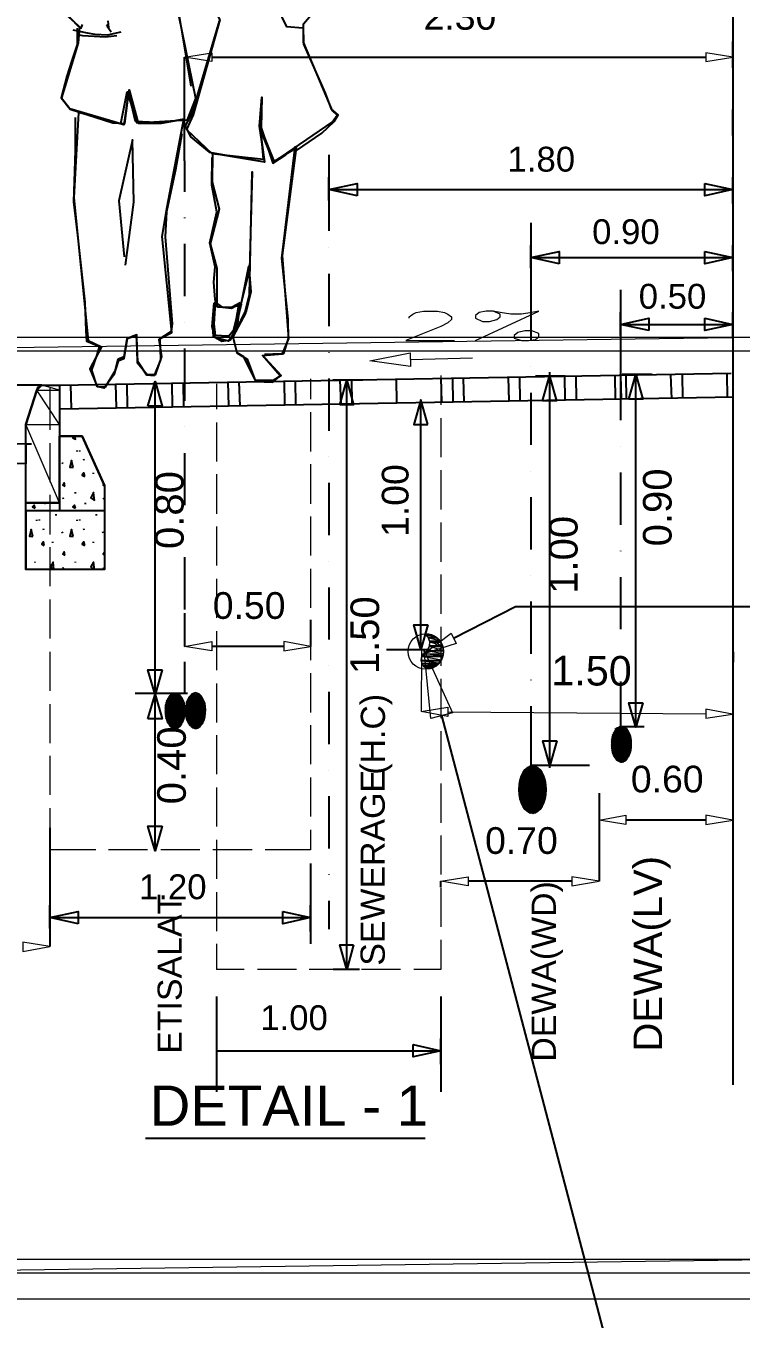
# Model space of a CAD drawing. Header units: inches. Extents: x 11 to 850, y 10 to 598.
# Drawn here: x 578 to 684, y 301.1 to 492.6 of the extents above; entities that cross this region are included whole.
import ezdxf

# ---------------------------------------------------------------- set-up
doc = ezdxf.new("R2010")
doc.units = ezdxf.units.IN
doc.header["$MEASUREMENT"] = 0
doc.layers.add('PDF_Geometry', color=7, linetype='Continuous')
doc.layers.add('PDF_Text', color=7, linetype='Continuous')
doc.styles.add('PDF Arial', font='arial.ttf')

msp = doc.modelspace()

# ---------------------------------------------------------------- linework, layer by layer
at = {"layer": 'PDF_Geometry', "lineweight": 0}
for points in [[(14.51, 304.11), (742.33, 304.11), (742.33, 594.5), (14.51, 594.5), (14.51, 304.11)], [(605.56, 488.56), (605.56, 487.26), (601.52, 487.91), (605.56, 488.56)], [(678.72, 488.56), (678.72, 487.26), (682.75, 487.91), (678.72, 488.56)], [(635.02, 442.12), (628.97, 442.97), (634.95, 444.14), (635.02, 442.12)], [(605.56, 401.41), (605.56, 400.04), (601.52, 400.69), (605.56, 401.41)], [(616.22, 401.41), (616.22, 400.04), (620.19, 400.69), (616.22, 401.41)], [(666.88, 375.72), (666.88, 374.35), (662.92, 375), (666.88, 375.72)], [(678.72, 375.72), (678.72, 374.35), (682.75, 375), (678.72, 375.72)], [(643.54, 366.61), (643.54, 365.25), (639.5, 365.96), (643.54, 366.61)], [(658.88, 366.61), (658.88, 365.25), (662.92, 365.96), (658.88, 366.61)], [(577.59, 356.92), (577.59, 355.56), (581.62, 356.27), (577.59, 356.92)]]:
    msp.add_lwpolyline(points, dxfattribs=at)
at = {"layer": 'PDF_Geometry', "color": 30, "lineweight": 25}
for points in [[(614.79, 472.43), (623.38, 478.28), (624.16, 479.32), (623.44, 479.97), (619.15, 490.12), (619.15, 492.85), (623.18, 497.66), (620.19, 510.41), (619.08, 511.25), (615.77, 513.73), (615.12, 513.92), (612.58, 508.2), (611.21, 515.68), (608.74, 513.79), (607.38, 510.21), (604.71, 497.27), (606.79, 493.43), (602.82, 479.39), (601.85, 477.24), (605.56, 473.66), (613.23, 472.82), (612.84, 477.3), (614.79, 472.43)], [(602.5, 483.61), (600.74, 494.28), (602.43, 502.08), (602.56, 504.03), (602.43, 506.77), (602.43, 508.52)], [(619.08, 492.2), (616.68, 492.39), (612.45, 501.24), (612.45, 502.54), (614.21, 503.19), (617.13, 500.39)], [(582.92, 495.45), (585.98, 492.33), (585.78, 490.05), (583.31, 481.92), (584.55, 480.3), (592.09, 478.09), (593.07, 482.77), (594.5, 478.22), (601.98, 478.67)], [(582.99, 495.12), (586.24, 492.2), (586.44, 492.78)], [(601.98, 478.67), (603.21, 481.79), (600.68, 494.15)], [(585.65, 492.2), (585.65, 489.79), (584.87, 487.45), (584.09, 485.11), (583.25, 481.92), (584.61, 480.23), (590.92, 478.22), (592.68, 478.09), (593.33, 483.09), (594.69, 478.15), (598.14, 478.15), (601.46, 478.74)], [(590.01, 492.78), (590.34, 492.33), (590.21, 493.3)], [(590.08, 492.52), (590.66, 491.68)], [(606.66, 493.24), (602.63, 479.58), (601.65, 477.76), (602.43, 476.13), (605.17, 473.86), (613.42, 472.43), (612.64, 477.7), (612.97, 481.99), (612.9, 477.44), (614.6, 472.23), (616.61, 473.53)], [(613.36, 443.94), (615.83, 444.07), (616.22, 444.07), (616.94, 446.28), (616.87, 449.14), (615.96, 458.18), (617.91, 474.64), (618.11, 474.12), (621.88, 476.65), (623.7, 478.41), (624.29, 479.39), (623.31, 480.23), (622.4, 482.57), (619.21, 489.86), (619.15, 492.72)], [(592.09, 491.61), (590.08, 491.16), (588.32, 491.29), (587.15, 491.48), (585.07, 491.94)], [(591.51, 491.09), (589.82, 490.9), (586.5, 491.09), (585.72, 491.22)], [(597.1, 440.82), (598.01, 443.1), (597.95, 446.28), (599.64, 447.19), (598.21, 461.37), (598.99, 465.79), (601.46, 478.74), (598.47, 478.22), (594.3, 478.41), (593.26, 482.77), (592.55, 477.89), (585.85, 479.71), (585.13, 467.09), (587.28, 445.96), (589.23, 445.05), (587.54, 441.8), (588.58, 439.19), (589.82, 439.13), (591.25, 441.47), (591.7, 443.29), (592.61, 443.62), (593.07, 446.28), (594.37, 446.74), (594.56, 442.9), (595.93, 440.88), (597.1, 440.82)], [(601.13, 476.59), (600.22, 471.26), (598.86, 465.01), (598.66, 461.31), (599.7, 448.43), (599.57, 447.32), (597.75, 446.15), (598.14, 443.62), (597.17, 440.88), (596, 440.88), (594.56, 442.64), (594.5, 446.8), (593.07, 446.28), (592.55, 443.29), (591.7, 442.9), (591.05, 440.88), (589.62, 438.93), (588.58, 439.19), (587.8, 441.6), (588.58, 443.88), (588.97, 445.05), (587.09, 445.83), (586.96, 447.39), (586.83, 451.68), (585.72, 461.57), (585.13, 466.51), (585.39, 474.12), (585.39, 479)], [(615.7, 440.75), (613.1, 443.75), (616.03, 444.01), (617, 446.28), (616.03, 458.57), (618.11, 474.51), (614.73, 472.43), (612.71, 477.44), (613.36, 472.36), (605.69, 473.66), (605.62, 469.44), (606.66, 465.4), (605.36, 460.27), (606.34, 456.62), (606.34, 451.03), (608.48, 450.77), (609.98, 451.55), (611.08, 457.01), (611.34, 453.18), (610.63, 450.12), (608.68, 446.54), (609.26, 444.14), (610.82, 443.23), (612.06, 439.91), (614.6, 439.84), (615.7, 440.75)], [(592.81, 457.14), (594.04, 466.44), (593.85, 475.68), (591.83, 466.64), (592.61, 458.38)], [(613.49, 443.36), (615.83, 440.82), (614.66, 440.04), (612.06, 440.04), (610.3, 443.55), (609.33, 444.14), (608.74, 446.54), (610.5, 450.25), (611.15, 452.79), (611.54, 470.93), (611.15, 456.49), (609.85, 451.23), (608.35, 450.84), (606.47, 450.9), (606.08, 452.07), (605.88, 454.61), (606.08, 456.88), (605.3, 460.46), (606.34, 465.01), (605.56, 468.98), (605.62, 473.08)], [(609.91, 451.36), (609, 447.45), (608.29, 446.02), (607.05, 445.83), (606.01, 446.41), (605.62, 448.04), (605.95, 451.55)], [(609.78, 451.62), (609.26, 447.78), (608.03, 445.89), (605.82, 446.48), (605.75, 448.3), (606.08, 451.68), (607.12, 450.9), (608.61, 450.97), (609.78, 451.62)], [(609.52, 451.16), (609.2, 449.21), (608.74, 447.39), (608.09, 446.61), (606.99, 446.67), (606.14, 446.74), (605.95, 448.43), (606.14, 451.49)]]:
    msp.add_lwpolyline(points, dxfattribs=at)
at = {"layer": 'PDF_Geometry', "lineweight": 25}
for points in [[(682.75, 497.27), (682.75, 335.79)], [(682.75, 497.27), (682.75, 487.91)], [(682.75, 486.34), (682.75, 490.25)], [(601.52, 472.56), (601.52, 487.91)], [(605.56, 487.91), (678.72, 487.91)], [(682.75, 476.33), (682.75, 480.17)], [(622.92, 473.47), (622.92, 462.22)], [(601.52, 472.56), (601.52, 468)], [(622.92, 466.7), (622.92, 470.15)], [(622.92, 470.15), (622.92, 470.15)], [(627.08, 467.42), (622.92, 468.33), (627.08, 469.24), (627.08, 467.42)], [(678.59, 469.24), (682.75, 468.33), (678.59, 467.42), (678.59, 469.24)], [(682.75, 466.25), (682.75, 470.15)], [(622.92, 468.33), (682.75, 468.33)], [(622.92, 467.74), (622.92, 463.58)], [(601.52, 464.17), (601.52, 464.1)], [(652.84, 463.39), (652.84, 452.2)], [(601.52, 460.27), (601.52, 452.53)], [(622.92, 459.68), (622.92, 459.68)], [(652.84, 456.69), (652.84, 460.07)], [(682.75, 456.23), (682.75, 460.07)], [(657, 457.34), (652.84, 458.25), (657, 459.16), (657, 457.34)], [(652.84, 458.25), (682.75, 458.25)], [(678.59, 459.16), (682.75, 458.25), (678.59, 457.34), (678.59, 459.16)], [(622.92, 455.84), (622.92, 448.1)], [(652.84, 455), (652.84, 445.96)], [(666.1, 453.5), (666.1, 442.25)], [(666.1, 446.74), (666.1, 450.19)], [(666.1, 450.19), (666.1, 450.19)], [(682.75, 446.28), (682.75, 450.19)], [(601.52, 448.69), (601.52, 448.69)], [(670.27, 447.45), (666.1, 448.36), (670.27, 449.27), (670.27, 447.45)], [(666.1, 448.36), (682.75, 448.36)], [(678.59, 449.27), (682.75, 448.36), (678.59, 447.45), (678.59, 449.27)], [(601.52, 444.79), (601.52, 437.05)], [(622.92, 444.27), (622.92, 444.2)], [(666.1, 443.42), (666.1, 434.19)], [(622.92, 440.36), (622.92, 432.63)], [(652.84, 442.12), (652.84, 442.12)], [(657.91, 440.69), (653.49, 440.69)], [(654.53, 437.05), (655.57, 440.69), (656.61, 437.05), (654.53, 437.05)], [(655.63, 382.74), (655.63, 441.28)], [(670.79, 440.95), (666.36, 440.95)], [(667.34, 437.31), (668.38, 440.95), (669.42, 437.31), (667.34, 437.31)], [(668.38, 388.73), (668.38, 441.08)], [(579.67, 438.61), (578.05, 433.54)], [(580.39, 439.39), (580.26, 439.39), (580.13, 439.32), (580, 439.19), (579.87, 439.06), (579.74, 438.87), (579.67, 438.61)], [(580.39, 439.39), (583.05, 439.39), (583.05, 420.79)], [(596.13, 436.27), (597.17, 439.91), (598.21, 436.27), (596.13, 436.27)], [(597.17, 370.45), (597.17, 439.91)], [(627.93, 440.1), (623.51, 440.1)], [(624.55, 436.46), (625.59, 440.1), (626.56, 436.46), (624.55, 436.46)], [(625.59, 352.89), (625.59, 440.1)], [(652.84, 438.22), (652.84, 430.54)], [(589.69, 420.79), (578.05, 420.79), (578.05, 433.54)], [(601.52, 433.21), (601.52, 433.21)], [(583.05, 431.84), (586.37, 431.84), (589.69, 424.5), (589.69, 412.07), (578.05, 412.07), (578.05, 421.96), (583.05, 421.96), (583.05, 431.84)], [(589.69, 424.5), (586.37, 431.84), (583.05, 431.84), (586.37, 431.84)], [(585.2, 431.84), (585, 431.58), (585.39, 431.39), (585.26, 431.84)], [(578.05, 430.67), (578.89, 430.67)], [(585.59, 429.7), (585.59, 429.57)], [(585.98, 429.7), (585.98, 429.57)], [(601.52, 429.31), (601.52, 421.63)], [(666.1, 430.28), (666.1, 430.28)], [(583.51, 427.75), (583.44, 427.88)], [(585.07, 427.16), (584.81, 428.2), (584.55, 427.23), (585.07, 427.16)], [(586.7, 428.2), (586.63, 428.4)], [(622.92, 428.79), (622.92, 428.79)], [(586.76, 425.86), (586.63, 426.38), (586.37, 426.06), (586.76, 425.86)], [(588, 426.38), (588, 426.25)], [(652.84, 426.64), (652.84, 426.64)], [(666.1, 426.45), (666.1, 418.71)], [(583.83, 424.37), (583.7, 424.89), (583.51, 424.56), (583.83, 424.37)], [(585.39, 423.33), (585.39, 423.52)], [(588.19, 422.28), (588.06, 423.46), (587.67, 422.67), (588.19, 422.28)], [(589.56, 424.76), (589.49, 424.56), (589.69, 424.5)], [(589.69, 424.5), (589.69, 420.79)], [(622.92, 424.89), (622.92, 417.15)], [(583.05, 421.96), (578.05, 421.96)], [(579.41, 421.18), (579.28, 421.63), (579.02, 421.37), (579.41, 421.18)], [(580.84, 421.96), (580.78, 421.76)], [(583.64, 422.48), (583.57, 422.67)], [(585.39, 421.18), (585.26, 421.63), (585, 421.37), (585.39, 421.18)], [(586.83, 421.96), (586.83, 421.76)], [(589.62, 422.48), (589.56, 422.67)], [(652.84, 422.8), (652.84, 415.07)], [(578.05, 420.79), (578.05, 412.07)], [(579.61, 419.42), (579.61, 419.29)], [(580, 419.49), (580, 419.36)], [(582.53, 420.07), (582.53, 420.27)], [(585.59, 419.42), (585.59, 419.29)], [(585.98, 419.49), (585.98, 419.36)], [(588.52, 420.07), (588.52, 420.27)], [(589.69, 420.79), (589.69, 412.07)], [(579.09, 416.95), (578.83, 417.99), (578.57, 417.02), (579.09, 416.95)], [(580.71, 417.93), (580.65, 418.12)], [(583.51, 417.47), (583.44, 417.67)], [(585.07, 416.95), (584.81, 417.99), (584.55, 417.02), (585.07, 416.95)], [(586.7, 417.93), (586.63, 418.12)], [(589.49, 417.47), (589.43, 417.67)], [(601.52, 417.73), (601.52, 417.73)], [(580.78, 415.65), (580.65, 416.17), (580.39, 415.85), (580.78, 415.65)], [(582.01, 416.17), (582.01, 416.04)], [(586.76, 415.65), (586.63, 416.17), (586.37, 415.85), (586.76, 415.65)], [(588, 416.17), (588, 416.04)], [(583.83, 414.16), (583.7, 414.68), (583.51, 414.35), (583.83, 414.16)], [(589.69, 414.61), (589.49, 414.35), (589.69, 414.22)], [(601.52, 413.9), (601.52, 406.16)], [(666.1, 414.87), (666.1, 414.81)], [(589.69, 412.07), (578.05, 412.07)], [(579.41, 413.11), (579.41, 413.24)], [(582.21, 412.07), (582.08, 413.18), (581.69, 412.46), (582.14, 412.07)], [(583.64, 412.2), (583.57, 412.4)], [(585.39, 413.11), (585.39, 413.24)], [(588.19, 412.07), (588.06, 413.18), (587.67, 412.46), (588.13, 412.07)], [(589.62, 412.2), (589.56, 412.4)], [(622.92, 413.31), (622.92, 413.31)], [(652.84, 411.16), (652.84, 411.16)], [(666.1, 410.97), (666.1, 403.23)], [(622.92, 409.41), (622.92, 401.73)], [(652.84, 407.33), (652.84, 399.59)], [(601.52, 405.64), (601.52, 400.69)], [(620.19, 404.66), (620.19, 400.69)], [(601.52, 402.25), (601.52, 402.25)], [(616.22, 400.69), (605.56, 400.69)], [(601.52, 398.42), (601.52, 393.86)], [(666.1, 399.39), (666.1, 399.39)], [(598.21, 397.25), (597.17, 393.6), (596.13, 397.25), (598.21, 397.25)], [(622.92, 397.83), (622.92, 397.83)], [(652.84, 395.75), (652.84, 395.69)], [(666.1, 395.49), (666.1, 386.25)], [(601.98, 393.73), (594.24, 393.73)], [(596.13, 389.96), (597.17, 393.6), (598.21, 389.96), (596.13, 389.96)], [(622.92, 393.99), (622.92, 386.25)], [(652.84, 391.85), (652.84, 382.87)], [(669.42, 392.37), (668.38, 388.73), (667.34, 392.37), (669.42, 392.37)], [(669.62, 388.79), (666.23, 388.79)], [(656.67, 386.71), (655.63, 383.07), (654.59, 386.71), (656.67, 386.71)], [(661.49, 383.07), (652.71, 383.07)], [(622.92, 382.35), (622.92, 382.35)], [(622.92, 378.52), (622.92, 370.78)], [(662.92, 378.97), (662.92, 365.96)], [(662.92, 376.82), (662.92, 375)], [(682.75, 376.82), (682.75, 375)], [(581.62, 373.83), (581.62, 356.27)], [(598.21, 374.09), (597.17, 370.45), (596.13, 374.09), (598.21, 374.09)], [(678.72, 375), (666.88, 375)], [(620.19, 370.58), (620.19, 370.58)], [(581.62, 369.22), (581.62, 356.53)], [(620.19, 368.57), (620.19, 356.66)], [(622.92, 366.94), (622.92, 366.87)], [(639.5, 365.05), (639.5, 365.96)], [(658.88, 365.96), (643.54, 365.96)], [(581.62, 358.94), (581.62, 362.39)], [(620.19, 358.48), (620.19, 362.39)], [(622.92, 363.04), (622.92, 358.87)], [(585.78, 359.66), (581.62, 360.57), (585.78, 361.48), (585.78, 359.66)], [(581.62, 360.57), (619.93, 360.57)], [(616.09, 361.48), (620.19, 360.57), (616.09, 359.66), (616.09, 361.48)], [(626.56, 356.53), (625.59, 352.89), (624.55, 356.53), (626.56, 356.53)], [(627.47, 352.89), (623.57, 352.89)], [(606.27, 348.86), (606.27, 334.75)], [(639.5, 348.86), (639.5, 334.75)], [(639.5, 338.84), (639.5, 342.68)], [(606.27, 340.86), (639.5, 340.86)], [(635.41, 341.77), (639.5, 340.86), (635.41, 339.95), (635.41, 341.77)]]:
    msp.add_lwpolyline(points, dxfattribs=at)
at = {"layer": 'PDF_Geometry', "color": 3, "lineweight": 0}
for points in [[(627.08, 469.24), (622.92, 468.33), (627.08, 468.33), (627.08, 469.24)], [(678.59, 469.24), (678.59, 468.33), (682.75, 468.33), (678.59, 469.24)], [(622.92, 468.33), (627.08, 468.33), (627.08, 467.42), (622.92, 468.33)], [(678.59, 467.42), (678.59, 467.42), (678.59, 468.33), (678.59, 467.42)], [(678.59, 467.42), (678.59, 468.33), (682.75, 468.33), (678.59, 467.42)], [(657, 459.16), (652.84, 458.25), (657, 458.25), (657, 459.16)], [(652.84, 458.25), (657, 458.25), (657, 457.34), (652.84, 458.25)], [(678.59, 459.16), (678.59, 458.25), (682.75, 458.25), (678.59, 459.16)], [(678.59, 458.25), (682.75, 458.25), (678.59, 457.34), (678.59, 458.25)], [(670.27, 449.27), (666.1, 448.36), (670.27, 448.36), (670.27, 449.27)], [(666.1, 448.36), (670.27, 448.36), (670.27, 447.45), (666.1, 448.36)], [(678.59, 449.27), (678.59, 448.36), (682.75, 448.36), (678.59, 449.27)], [(678.59, 448.36), (682.75, 448.36), (678.59, 447.45), (678.59, 448.36)], [(655.57, 440.69), (654.53, 437.05), (656.61, 437.05), (655.57, 440.69)], [(668.38, 440.95), (667.34, 437.31), (669.42, 437.31), (668.38, 440.95)], [(597.17, 439.91), (596.13, 436.27), (598.21, 436.27), (597.17, 439.91)], [(625.59, 440.1), (624.55, 436.46), (626.56, 436.46), (625.59, 440.1)], [(654.53, 437.05), (656.61, 437.05), (656.61, 437.05), (654.53, 437.05)], [(667.34, 437.31), (669.42, 437.31), (669.42, 437.31), (667.34, 437.31)], [(624.55, 436.46), (626.56, 436.46), (626.56, 436.46), (624.55, 436.46)], [(598.21, 397.25), (598.21, 397.25), (596.13, 397.25), (598.21, 397.25)], [(598.21, 397.25), (596.13, 397.25), (598.21, 397.25)], [(596.13, 397.25), (598.21, 397.25), (597.17, 393.6), (596.13, 397.25)], [(597.17, 393.6), (596.13, 389.96), (598.21, 389.96), (597.17, 393.6)], [(667.34, 392.37), (669.42, 392.37), (668.38, 388.73), (667.34, 392.37)], [(596.13, 389.96), (598.21, 389.96), (598.21, 389.96), (596.13, 389.96)], [(654.59, 386.71), (656.67, 386.71), (655.63, 383.07), (654.59, 386.71)], [(596.13, 374.09), (598.21, 374.09), (597.17, 370.45), (596.13, 374.09)], [(585.78, 361.48), (581.62, 360.57), (585.78, 360.57), (585.78, 361.48)], [(581.62, 360.57), (585.78, 360.57), (585.78, 359.66), (581.62, 360.57)], [(616.09, 361.48), (616.09, 360.57), (620.19, 360.57), (616.09, 361.48)], [(616.09, 360.57), (620.19, 360.57), (616.09, 359.66), (616.09, 360.57)], [(626.56, 356.53), (626.56, 356.53), (624.55, 356.53), (626.56, 356.53)], [(626.56, 356.53), (624.55, 356.53), (625.59, 352.89), (626.56, 356.53)], [(635.41, 341.77), (635.41, 340.86), (639.5, 340.86), (635.41, 341.77)], [(635.41, 339.95), (635.41, 339.95), (635.41, 340.86), (635.41, 339.95)], [(635.41, 339.95), (635.41, 340.86), (639.5, 340.86), (635.41, 339.95)]]:
    msp.add_lwpolyline(points, dxfattribs=at)
at = {"layer": 'PDF_Geometry', "lineweight": 20}
for points in [[(634.82, 449.27), (634.82, 449.47), (635.34, 449.86), (635.86, 450.12), (636.9, 450.32), (638.98, 450.32), (640.02, 450.12), (640.54, 449.86), (641.07, 449.47), (641.07, 449.08), (640.54, 448.62), (639.5, 448.04), (634.3, 445.96), (641.52, 445.96)], [(644.64, 445.96), (654.01, 450.32), (652.97, 450.12), (651.41, 449.86), (649.84, 449.86), (648.28, 450.12), (647.24, 450.32), (646.2, 450.32), (645.16, 450.12), (644.64, 449.66), (644.64, 449.27), (645.68, 448.82), (646.72, 448.82), (647.76, 449.08), (648.28, 449.47), (648.28, 449.86), (647.24, 450.32)], [(651.93, 447.39), (650.89, 447.19), (650.37, 446.74), (650.37, 446.35), (651.41, 445.96), (652.45, 445.96), (653.49, 446.15), (654.01, 446.54), (654.01, 447), (652.97, 447.39), (651.93, 447.39)], [(635.02, 443.16), (644.19, 443.42)], [(578.05, 430.67), (179.25, 437.63)], [(578.05, 427.75), (179.25, 434.71)], [(636.64, 400.24), (636.58, 391.07)], [(682.82, 399.91), (682.69, 390.68)]]:
    msp.add_lwpolyline(points, dxfattribs=at)
at = {"layer": 'PDF_Geometry', "color": 1, "lineweight": 0}
for points in [[(689.65, 446.48), (543.64, 444.46), (541.63, 446.48), (689.65, 446.48)], [(687.63, 444.46), (689.65, 446.48), (543.64, 444.46), (687.63, 444.46)], [(636.51, 437.18), (635.47, 433.54), (637.55, 433.54), (636.51, 437.18)], [(635.47, 403.88), (637.55, 403.88), (636.51, 400.24), (635.47, 403.88)], [(641.78, 401.15), (636.97, 399.59), (641, 402.64), (641.78, 401.15)], [(637.23, 402.51), (637.29, 402.38), (638.01, 402.38), (637.23, 402.51)], [(637.55, 402.06), (638.72, 402.06), (637.29, 402.38), (637.55, 402.06)], [(638.72, 402.06), (637.29, 402.38), (638.01, 402.38), (638.72, 402.06)], [(637.62, 401.99), (638.79, 401.99), (637.55, 402.06), (637.62, 401.99)], [(638.79, 401.99), (637.55, 402.06), (638.72, 402.06), (638.79, 401.99)], [(638.01, 390.03), (637.03, 400.11), (641.2, 390.87), (638.01, 390.03)], [(637.42, 400.11), (639.83, 400.11), (637.75, 400.69), (637.42, 400.11)], [(637.42, 400.04), (639.83, 400.04), (637.42, 400.11), (637.42, 400.04)], [(639.83, 400.04), (637.42, 400.11), (639.83, 400.11), (639.83, 400.04)], [(637.75, 401.54), (639.31, 401.54), (637.62, 401.99), (637.75, 401.54)], [(639.31, 401.54), (637.62, 401.99), (638.79, 401.99), (639.31, 401.54)], [(637.81, 401.34), (639.37, 401.34), (637.75, 401.54), (637.81, 401.34)], [(639.37, 401.34), (637.75, 401.54), (639.31, 401.54), (639.37, 401.34)], [(637.75, 400.82), (639.7, 400.82), (637.81, 401.34), (637.75, 400.82)], [(637.75, 400.69), (639.7, 400.69), (637.75, 400.82), (637.75, 400.69)], [(639.7, 400.69), (637.75, 400.82), (639.7, 400.82), (639.7, 400.69)], [(639.83, 400.11), (637.75, 400.69), (639.7, 400.69), (639.83, 400.11)], [(639.7, 400.82), (637.81, 401.34), (639.37, 401.34), (639.7, 400.82)], [(636.51, 398.68), (639.57, 398.68), (636.64, 399.2), (636.51, 398.68)], [(636.58, 398.55), (639.5, 398.55), (636.51, 398.68), (636.58, 398.55)], [(639.5, 398.55), (636.51, 398.68), (639.57, 398.68), (639.5, 398.55)], [(636.64, 398.22), (639.18, 398.22), (636.58, 398.55), (636.64, 398.22)], [(639.18, 398.22), (636.58, 398.55), (639.5, 398.55), (639.18, 398.22)], [(636.64, 399.2), (639.76, 399.2), (636.71, 399.33), (636.64, 399.2)], [(639.57, 398.68), (636.64, 399.2), (639.76, 399.2), (639.57, 398.68)], [(636.77, 397.96), (638.98, 397.96), (636.64, 398.22), (636.77, 397.96)], [(638.98, 397.96), (636.64, 398.22), (639.18, 398.22), (638.98, 397.96)], [(636.71, 399.33), (639.76, 399.33), (636.97, 399.59), (636.71, 399.33)], [(639.76, 399.2), (636.71, 399.33), (639.76, 399.33), (639.76, 399.2)], [(636.97, 399.59), (639.83, 399.59), (637.42, 400.04), (636.97, 399.59)], [(639.76, 399.33), (636.97, 399.59), (639.83, 399.59), (639.76, 399.33)], [(639.83, 399.59), (637.42, 400.04), (639.83, 400.04), (639.83, 399.59)], [(636.9, 397.77), (638.72, 397.77), (636.77, 397.96), (636.9, 397.77)], [(638.72, 397.77), (636.77, 397.96), (638.98, 397.96), (638.72, 397.77)], [(637.29, 397.51), (638.33, 397.51), (636.9, 397.77), (637.29, 397.51)], [(638.33, 397.51), (636.9, 397.77), (638.72, 397.77), (638.33, 397.51)], [(637.29, 397.51), (637.36, 397.51), (638.2, 397.51), (637.29, 397.51)], [(637.29, 397.51), (638.33, 397.51), (638.2, 397.51), (637.29, 397.51)], [(637.36, 397.51), (638.2, 397.51), (637.88, 397.38), (637.36, 397.51)], [(640.54, 391.72), (640.54, 390.35), (636.58, 391.07), (640.54, 391.72)], [(678.72, 391.39), (678.72, 390.09), (682.69, 390.68), (678.72, 391.39)], [(543.64, 309.97), (541.63, 307.95), (687.63, 309.97), (543.64, 309.97)], [(541.63, 307.95), (687.63, 309.97), (689.65, 307.95), (541.63, 307.95)]]:
    msp.add_lwpolyline(points, dxfattribs=at)
at = {"layer": 'PDF_Geometry', "color": 1, "lineweight": 25}
for points in [[(583.05, 439.39), (682.49, 441.15)], [(639.5, 440.43), (639.57, 436.92)], [(641.2, 440.36), (641.26, 436.85)], [(642.82, 440.36), (642.89, 436.92)], [(649.45, 440.49), (649.58, 437.05)], [(651.15, 440.56), (651.21, 437.05)], [(657.78, 440.69), (657.84, 437.18)], [(659.47, 440.69), (659.54, 437.18)], [(665.26, 440.75), (665.32, 437.24)], [(666.1, 440.82), (666.17, 437.31)], [(666.88, 440.75), (666.95, 437.24)], [(673.52, 440.88), (673.65, 437.37)], [(675.21, 440.88), (675.27, 437.44)], [(681.84, 441.02), (681.91, 437.57)], [(584.68, 439.39), (584.74, 435.94)], [(591.31, 439.52), (591.44, 436.07)], [(593, 439.58), (593.07, 436.07)], [(599.64, 439.65), (599.7, 436.2)], [(601.33, 439.71), (601.39, 436.2)], [(607.96, 439.84), (608.03, 436.33)], [(609.59, 439.84), (609.72, 436.33)], [(616.29, 439.97), (616.35, 436.46)], [(617.91, 439.97), (617.98, 436.53)], [(624.55, 440.1), (624.68, 436.59)], [(626.24, 440.17), (626.3, 436.66)], [(632.87, 440.23), (632.94, 436.79)], [(583.12, 435.88), (682.88, 437.63)], [(637.55, 433.54), (636.51, 437.18), (635.47, 433.54), (637.55, 433.54)], [(636.51, 400.24), (636.51, 437.18)], [(641.39, 401.93), (650.56, 406.61), (738.1, 406.61)], [(637.55, 403.88), (636.51, 400.24), (635.47, 403.88), (637.55, 403.88)], [(631.44, 400.24), (637.88, 400.24)], [(639.57, 390.48), (663.89, 298.13), (629.1, 298.13)], [(664.74, 386.84), (666.69, 388.73)], [(664.74, 386.58), (666.82, 388.66)], [(664.8, 387.04), (666.56, 388.79)], [(664.87, 387.3), (666.43, 388.86)], [(664.93, 387.56), (666.23, 388.86)], [(665.06, 387.88), (666.04, 388.86)], [(665.32, 388.4), (665.65, 388.66)], [(664.74, 386.38), (666.95, 388.6)], [(664.74, 386.19), (667.01, 388.47)], [(664.74, 385.99), (667.14, 388.4)], [(664.74, 385.8), (667.21, 388.27)], [(664.74, 385.6), (667.27, 388.14)], [(664.8, 385.47), (667.34, 388.01)], [(664.8, 385.28), (667.4, 387.88)], [(664.87, 385.15), (667.47, 387.75)], [(664.87, 385.02), (667.53, 387.62)], [(664.93, 384.82), (667.6, 387.49)], [(665, 384.69), (667.6, 387.3)], [(665.06, 384.56), (667.66, 387.17)], [(665.13, 384.43), (667.66, 386.97)], [(665.19, 384.3), (667.73, 386.84)], [(665.26, 384.17), (667.73, 386.65)], [(665.32, 384.11), (667.73, 386.45)], [(665.45, 383.98), (667.73, 386.25)], [(665.52, 383.85), (667.73, 386.06)], [(665.65, 383.78), (667.73, 385.86)], [(665.78, 383.72), (667.73, 385.67)], [(665.91, 383.65), (667.66, 385.41)], [(666.04, 383.59), (667.6, 385.15)], [(666.23, 383.59), (667.53, 384.89)], [(666.43, 383.59), (667.4, 384.56)], [(666.88, 383.85), (667.08, 384.04)], [(595.74, 327.92), (637.16, 327.92)]]:
    msp.add_lwpolyline(points, dxfattribs=at)
at = {"layer": 'PDF_Geometry', "color": 3, "lineweight": 20}
for points in [[(620.19, 440.3), (620.19, 437.31)], [(581.62, 438.93), (581.62, 432.76)], [(620.19, 435.36), (620.19, 429.57)], [(581.62, 430.8), (581.62, 425.02)], [(620.19, 427.68), (620.19, 421.83)], [(581.62, 423.13), (581.62, 417.28)], [(620.19, 419.94), (620.19, 414.16)], [(581.62, 415.39), (581.62, 409.6)], [(620.19, 412.2), (620.19, 406.42)], [(581.62, 407.65), (581.62, 401.86)], [(620.19, 404.46), (620.19, 398.68)], [(581.62, 399.91), (581.62, 394.12)], [(620.19, 396.73), (620.19, 390.94)], [(600.16, 393.8), (599.9, 393.8), (599.57, 393.67), (599.31, 393.41), (599.12, 393.08), (598.92, 392.69), (598.79, 392.3), (598.66, 391.78), (598.66, 391.33), (598.66, 390.81), (598.73, 390.35), (598.86, 389.83), (598.99, 389.44), (599.25, 389.12), (599.44, 388.86), (599.7, 388.66), (600.03, 388.53), (600.29, 388.53), (600.55, 388.66), (600.87, 388.86), (601.07, 389.12), (601.26, 389.44), (601.46, 389.83), (601.59, 390.35), (601.65, 390.81), (601.65, 391.33), (601.59, 391.78), (601.52, 392.3), (601.39, 392.69), (601.2, 393.08), (600.94, 393.41), (600.74, 393.67), (600.42, 393.8), (600.16, 393.8)], [(603.15, 393.86), (602.89, 393.8), (602.63, 393.67), (602.37, 393.41), (602.11, 393.08), (601.91, 392.69), (601.78, 392.3), (601.72, 391.78), (601.65, 391.33), (601.65, 390.81), (601.72, 390.35), (601.85, 389.83), (602.04, 389.44), (602.24, 389.12), (602.5, 388.86), (602.76, 388.66), (603.02, 388.53), (603.34, 388.53), (603.6, 388.66), (603.86, 388.86), (604.12, 389.12), (604.32, 389.44), (604.51, 389.83), (604.58, 390.35), (604.65, 390.81), (604.71, 391.33), (604.65, 391.78), (604.58, 392.3), (604.38, 392.69), (604.19, 393.08), (603.99, 393.41), (603.73, 393.67), (603.47, 393.8), (603.15, 393.86)], [(581.62, 392.17), (581.62, 386.38)], [(620.19, 389.05), (620.19, 383.26)], [(581.62, 384.5), (581.62, 378.71)], [(620.19, 381.31), (620.19, 375.52)], [(581.62, 376.76), (581.62, 370.58)], [(620.19, 373.57), (620.19, 370.58), (613.49, 370.58)], [(588.39, 370.58), (581.62, 370.58)], [(596.06, 370.58), (590.27, 370.58)], [(603.8, 370.58), (598.01, 370.58)], [(611.54, 370.58), (605.75, 370.58)]]:
    msp.add_lwpolyline(points, dxfattribs=at)
at = {"layer": 'PDF_Geometry', "color": 30, "lineweight": 20}
for points in [[(639.5, 440.82), (639.5, 436.46)], [(606.27, 439.58), (606.27, 435.81)], [(606.27, 433.86), (606.27, 428.07)], [(639.5, 434.51), (639.5, 428.72)], [(606.27, 426.19), (606.27, 420.33)], [(639.5, 426.77), (639.5, 420.98)], [(606.27, 418.45), (606.27, 412.66)], [(639.5, 419.03), (639.5, 413.24)], [(606.27, 410.71), (606.27, 404.92)], [(639.5, 411.36), (639.5, 405.51)], [(606.27, 402.97), (606.27, 397.18)], [(639.5, 403.62), (639.5, 397.83)], [(606.27, 395.23), (606.27, 389.44)], [(639.5, 395.88), (639.5, 390.09)], [(606.27, 387.56), (606.27, 381.77)], [(639.5, 388.14), (639.5, 382.35)], [(606.27, 379.82), (606.27, 374.03)], [(639.5, 380.4), (639.5, 374.61)], [(606.27, 372.08), (606.27, 366.29)], [(639.5, 372.73), (639.5, 366.94)], [(606.27, 364.34), (606.27, 358.55)], [(639.5, 364.99), (639.5, 359.2)], [(606.27, 356.66), (606.27, 352.89)], [(639.5, 357.25), (639.5, 352.89)], [(610.37, 352.89), (606.27, 352.89)], [(618.11, 352.89), (612.32, 352.89)], [(625.78, 352.89), (619.99, 352.89)], [(633.52, 352.89), (627.73, 352.89)], [(639.5, 352.89), (635.47, 352.89)]]:
    msp.add_lwpolyline(points, dxfattribs=at)
at = {"layer": 'PDF_Geometry', "color": 6, "lineweight": 25}
msp.add_lwpolyline([(580.39, 439.39), (576.68, 439.39)], dxfattribs=at)
at = {"layer": 'PDF_Geometry', "color": 252, "lineweight": 25, "true_color": 0x989898}
msp.add_lwpolyline([(583.05, 439.39), (583.05, 421.96), (578.05, 421.96), (578.05, 433.54), (579.67, 438.61), (580.39, 439.39), (583.05, 439.39)], dxfattribs=at)
at = {"layer": 'PDF_Geometry', "color": 252, "lineweight": 0, "true_color": 0x989898}
for points in [[(578.05, 433.54), (583.05, 433.54), (579.67, 438.61), (578.05, 433.54)], [(579.67, 438.61), (583.05, 438.61), (580.39, 439.39), (579.67, 438.61)], [(583.05, 433.54), (579.67, 438.61), (583.05, 438.61), (583.05, 433.54)], [(580.39, 439.39), (583.05, 439.39), (583.05, 439.39), (580.39, 439.39)], [(583.05, 438.61), (580.39, 439.39), (583.05, 439.39), (583.05, 438.61)], [(578.05, 421.96), (583.05, 421.96), (578.05, 433.54), (578.05, 421.96)], [(583.05, 421.96), (578.05, 433.54), (583.05, 433.54), (583.05, 421.96)]]:
    msp.add_lwpolyline(points, dxfattribs=at)
at = {"layer": 'PDF_Geometry', "color": 251, "lineweight": 25, "true_color": 0x545454}
msp.add_lwpolyline([(578.05, 427.75), (179.25, 434.71), (179.25, 437.63), (578.05, 430.67), (578.05, 427.75)], dxfattribs=at)
at = {"layer": 'PDF_Geometry', "color": 3, "lineweight": 25}
for points in [[(598.66, 391.85), (600.61, 393.73)], [(598.66, 391.59), (600.68, 393.67)], [(598.66, 391.39), (600.81, 393.54)], [(598.66, 391.2), (600.94, 393.47)], [(598.66, 391), (601, 393.34)], [(598.66, 390.81), (601.07, 393.28)], [(598.66, 390.61), (601.2, 393.15)], [(598.73, 392.04), (600.42, 393.8)], [(598.73, 390.48), (601.26, 393.02)], [(598.73, 390.29), (601.33, 392.89)], [(598.79, 392.3), (600.29, 393.8)], [(598.79, 390.16), (601.39, 392.76)], [(598.79, 389.96), (601.46, 392.63)], [(598.86, 392.63), (600.09, 393.8)], [(599.05, 392.95), (599.83, 393.8)], [(601.65, 391.46), (603.8, 393.6)], [(601.65, 391.26), (603.86, 393.54)], [(601.65, 391.07), (603.99, 393.41)], [(601.65, 390.87), (604.06, 393.28)], [(601.72, 391.91), (603.54, 393.73)], [(601.72, 391.72), (603.67, 393.67)], [(601.72, 390.74), (604.19, 393.21)], [(601.72, 390.55), (604.25, 393.08)], [(601.72, 390.35), (604.32, 392.95)], [(601.78, 392.17), (603.41, 393.8)], [(601.78, 390.22), (604.38, 392.82)], [(601.78, 390.03), (604.45, 392.69)], [(601.85, 392.43), (603.21, 393.8)], [(601.85, 389.9), (604.45, 392.5)], [(601.98, 392.76), (603.02, 393.8)], [(602.17, 393.15), (602.76, 393.73)], [(598.86, 389.83), (601.46, 392.43)], [(598.92, 389.7), (601.52, 392.3)], [(598.99, 389.57), (601.59, 392.17)], [(599.05, 389.44), (601.59, 391.98)], [(599.12, 389.31), (601.59, 391.85)], [(599.18, 389.18), (601.65, 391.65)], [(599.25, 389.05), (601.65, 391.46)], [(599.31, 388.92), (601.65, 391.26)], [(599.44, 388.86), (601.65, 391.07)], [(599.57, 388.79), (601.65, 390.87)], [(599.64, 388.66), (601.65, 390.68)], [(601.91, 389.77), (604.51, 392.37)], [(601.98, 389.64), (604.58, 392.24)], [(602.04, 389.51), (604.58, 392.04)], [(602.11, 389.38), (604.65, 391.91)], [(602.17, 389.25), (604.65, 391.72)], [(602.24, 389.12), (604.65, 391.52)], [(602.3, 388.99), (604.71, 391.33)], [(602.43, 388.92), (604.71, 391.2)], [(602.5, 388.79), (604.71, 390.94)], [(602.63, 388.73), (604.65, 390.74)], [(602.76, 388.66), (604.65, 390.55)], [(599.77, 388.6), (601.59, 390.42)], [(599.96, 388.6), (601.52, 390.16)], [(600.09, 388.53), (601.46, 389.9)], [(600.29, 388.53), (601.39, 389.64)], [(600.61, 388.66), (601.13, 389.18)], [(602.89, 388.6), (604.58, 390.29)], [(603.02, 388.53), (604.51, 390.03)], [(603.21, 388.53), (604.45, 389.77)], [(603.47, 388.6), (604.32, 389.38)]]:
    msp.add_lwpolyline(points, dxfattribs=at)
at = {"layer": 'PDF_Geometry', "color": 1, "lineweight": 20}
for points in [[(640.54, 391), (678.72, 390.74)], [(666.23, 388.86), (665.97, 388.86), (665.65, 388.66), (665.39, 388.47), (665.19, 388.14), (665, 387.75), (664.87, 387.36), (664.74, 386.84), (664.74, 386.38), (664.74, 385.86), (664.8, 385.34), (664.93, 384.89), (665.06, 384.5), (665.32, 384.17), (665.52, 383.85), (665.78, 383.72), (666.1, 383.59), (666.36, 383.59), (666.69, 383.72), (666.95, 383.85), (667.14, 384.17), (667.4, 384.5), (667.53, 384.89), (667.66, 385.34), (667.73, 385.86), (667.73, 386.38), (667.73, 386.84), (667.6, 387.36), (667.47, 387.75), (667.27, 388.14), (667.08, 388.47), (666.82, 388.66), (666.49, 388.86), (666.23, 388.86)]]:
    msp.add_lwpolyline(points, dxfattribs=at)
at = {"layer": 'PDF_Geometry', "color": 5, "lineweight": 25}
for points in [[(651.08, 380.4), (653.62, 382.94)], [(651.08, 380.21), (653.75, 382.87)], [(651.15, 380.66), (653.49, 383)], [(651.21, 380.86), (653.36, 383)], [(651.28, 381.18), (653.16, 383.07)], [(651.34, 381.44), (652.97, 383.07)], [(651.54, 381.77), (652.71, 383)], [(651.02, 379.75), (653.94, 382.68)], [(651.02, 379.56), (654.07, 382.55)], [(651.02, 379.36), (654.14, 382.48)], [(651.08, 379.95), (653.88, 382.74)], [(651.08, 379.17), (654.27, 382.35)], [(651.08, 378.97), (654.33, 382.29)], [(651.08, 378.84), (654.4, 382.16)], [(651.08, 378.65), (654.46, 382.03)], [(651.15, 378.45), (654.53, 381.9)], [(651.15, 378.32), (654.59, 381.77)], [(651.21, 378.13), (654.66, 381.64)], [(651.21, 378), (654.72, 381.51)], [(651.28, 377.87), (654.79, 381.31)], [(651.34, 377.67), (654.85, 381.18)], [(651.41, 377.54), (654.85, 381.05)], [(651.8, 382.22), (652.38, 382.81)], [(651.47, 377.41), (654.92, 380.86)], [(651.47, 377.28), (654.98, 380.73)], [(651.54, 377.15), (654.98, 380.53)], [(651.67, 377.02), (654.98, 380.4)], [(651.73, 376.89), (655.05, 380.21)], [(651.8, 376.76), (655.05, 380.01)], [(651.86, 376.69), (655.05, 379.88)], [(651.99, 376.56), (655.05, 379.69)], [(652.06, 376.43), (655.05, 379.49)], [(652.19, 376.37), (655.05, 379.3)], [(652.25, 376.3), (655.05, 379.04)], [(652.38, 376.17), (655.05, 378.84)], [(652.51, 376.11), (654.98, 378.65)], [(652.64, 376.04), (654.98, 378.39)], [(652.77, 376.04), (654.92, 378.13)], [(652.97, 375.98), (654.85, 377.87)], [(653.16, 375.98), (654.72, 377.54)], [(653.42, 376.04), (654.59, 377.21)], [(653.81, 376.24), (654.27, 376.76)]]:
    msp.add_lwpolyline(points, dxfattribs=at)
at = {"layer": 'PDF_Geometry', "lineweight": 0}
msp.add_circle((637.26, 399.94), 2.63, dxfattribs=at)
for centre, radius, start, end in [((636.03, 401.18), 1.85, 302.589, 46.9358), ((637.26, 399.94), 2.63, 295.2103, 90.0041), ((637.85, 398.71), 1.27, 132.0961, 294.9097)]:
    msp.add_arc(centre, radius, start, end, dxfattribs=at)
at = {"layer": 'PDF_Geometry', "color": 5, "lineweight": 20}
msp.add_ellipse((653.06, 379.52), major_axis=(0, 3.55), ratio=0.567909, dxfattribs=at)

# ---------------------------------------------------------------- texts
at = {"layer": 'PDF_Text', "attachment_point": 7, "style": 'PDF Arial'}
for s, insert, char_height in [('\\W1.000887;2.30', (636.94, 491.93), 3.9571), ('\\W1.001125;1.80', (649.36, 470.93), 3.6778), ('\\W1.001136;0.90', (661.89, 460.2), 3.6778), ('\\W1.001136;0.50', (668.79, 450.64), 3.6778), ('\\W1.001136;0.50', (605.72, 404.72), 3.9571), ('\\W1.001136;0.60', (667.63, 379.03), 3.9571), ('\\W1.001136;0.70', (646.04, 369.93), 3.9571), ('\\W1.001125;1.20', (594.8, 363.23), 3.6778), ('\\W1.001125;1.00', (612.75, 343.85), 3.6778)]:
    msp.add_mtext(s, dxfattribs=dict(at, insert=insert, char_height=char_height))
at = {"layer": 'PDF_Text', "color": 1, "attachment_point": 7, "style": 'PDF Arial'}
for s, insert, char_height, rotation in [('\\W1.001125;1.00', (634.76, 416.9), 3.9571, 90), ('\\W1.001125;1.50', (655.84, 394.89), 4.3761, 359.6817)]:
    msp.add_mtext(s, dxfattribs=dict(at, insert=insert, char_height=char_height, rotation=rotation))
at = {"layer": 'PDF_Text', "attachment_point": 7, "rotation": 90, "style": 'PDF Arial'}
for s, insert, char_height in [('\\W1.001136;0.80', (601.47, 415.12), 4.2364), ('\\W1.001136;0.90', (673.72, 415.51), 4.2364), ('\\W1.001125;1.00', (659.8, 408.49), 4.2364), ('\\W1.001125;1.50', (630.41, 396.59), 4.2364), ('\\W1.000620;(H.C)', (632.3, 381.71), 3.5847), ('\\W1.001136;0.40', (601.79, 377.33), 4.2364), ('\\W1.000940;SEWERAGE', (631.24, 353.44), 3.5847), ('\\W1.000703;DEWA(LV)', (673.53, 340.73), 4.2364), ('\\W1.000732;ETISALAT', (601.19, 340.41), 3.5847), ('\\W1.000625;DEWA(WD)', (657.6, 339.23), 3.5847)]:
    msp.add_mtext(s, dxfattribs=dict(at, insert=insert, char_height=char_height))
at = {"layer": 'PDF_Text', "color": 1, "insert": (596.38, 329.74), "char_height": 5.9589, "attachment_point": 7, "style": 'PDF Arial'}
msp.add_mtext('\\W1.000843;DETAIL - 1', dxfattribs=at)

doc.saveas('drawing.dxf')
